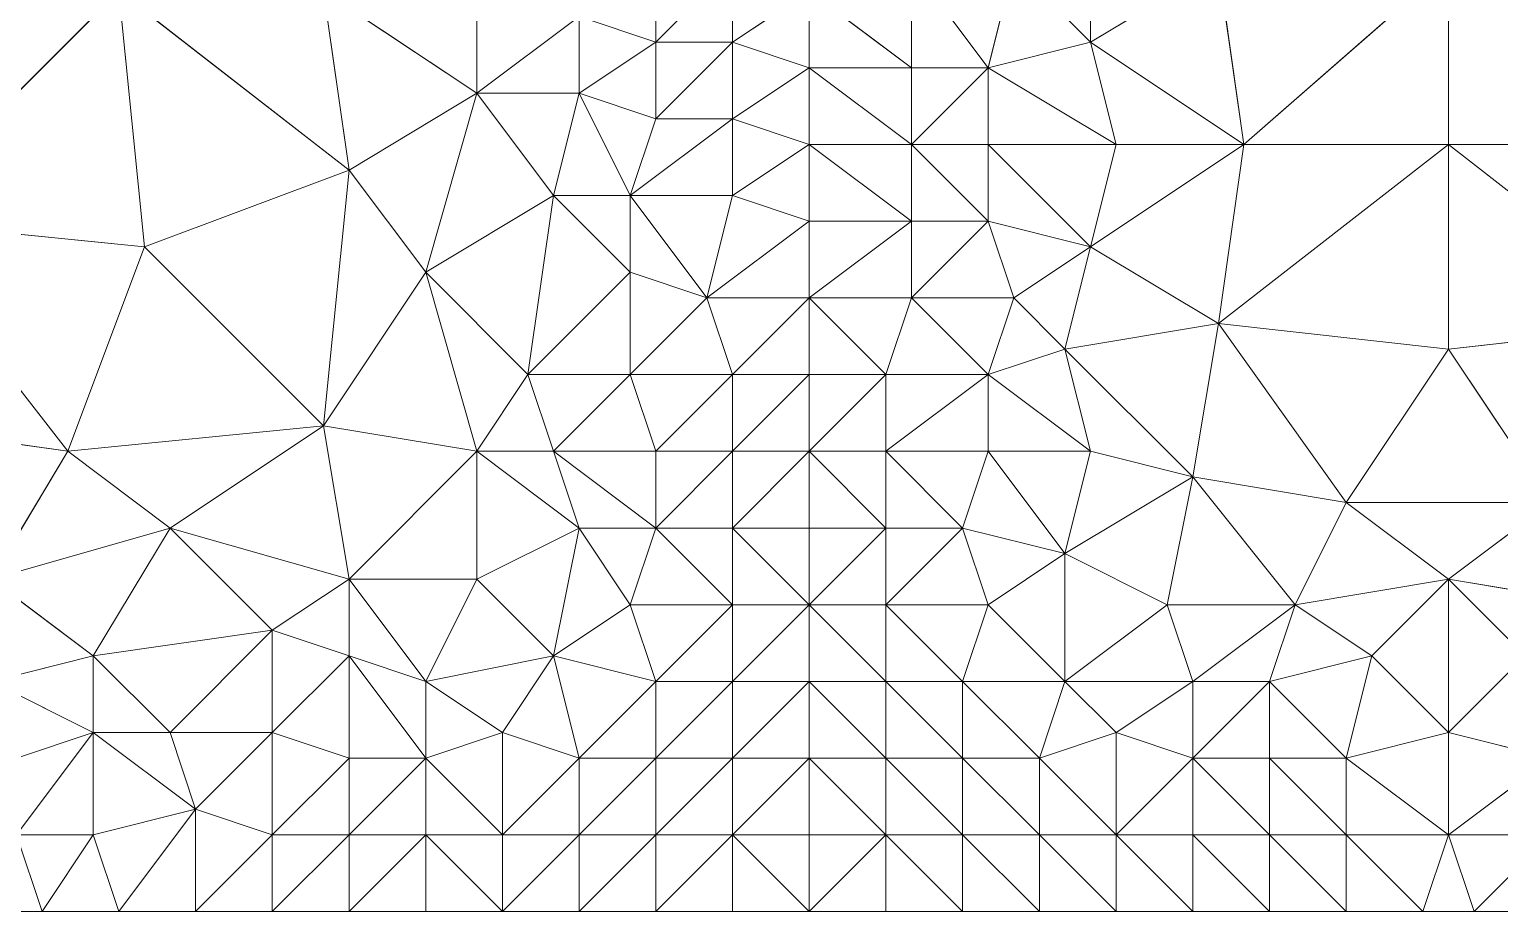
# Model space of a CAD drawing. Header units: metres. Extents: x 0 to 8, y 0 to 4.
# Drawn here: x 0.695 to 1.27, y 0 to 0.345 of the extents above; entities that cross this region are included whole.
import ezdxf

# ---------------------------------------------------------------- set-up
doc = ezdxf.new("R2010")
doc.units = ezdxf.units.M
doc.header["$MEASUREMENT"] = 0
for name, color, linetype, lineweight in [('DL_FE_MESH', 134, 'Continuous', 0), ('DL_FE_MESH_CELLS_10', 132, 'Continuous', 0), ('DL_FE_MESH_CELLS_9', 132, 'Continuous', 0), ('DL_TOPOLOGY', 7, 'Continuous', 0)]:
    doc.layers.add(name, color=color, linetype=linetype, lineweight=lineweight)

msp = doc.modelspace()

# ---------------------------------------------------------------- linework, layer by layer
at = {"layer": 'DL_FE_MESH'}
for p, q in [((1.11, 0.39), (1.11, 0.34)), ((0.87, 0.32), (0.87, 0.37)), ((0.94, 0.34), (0.94, 0.37)), ((0.97, 0.37), (0.94, 0.34)), ((0.97, 0.37), (0.97, 0.34)), ((1.04, 0.33), (1.04, 0.37)), ((1.07, 0.33), (1.04, 0.37)), ((1.07, 0.33), (1.08, 0.37)), ((1.11, 0.34), (1.08, 0.37)), ((1.11, 0.34), (1.16, 0.37)), ((1.17, 0.3), (1.16, 0.37)), ((1.25, 0.37), (1.17, 0.3)), ((1.25, 0.3), (1.25, 0.37)), ((0.73, 0.36), (0.64, 0.27)), ((0.74, 0.26), (0.73, 0.36)), ((0.82, 0.29), (0.73, 0.36)), ((0.81, 0.36), (0.82, 0.29)), ((0.87, 0.32), (0.81, 0.36)), ((0.97, 0.34), (1, 0.36)), ((1.04, 0.33), (1, 0.36)), ((0.87, 0.32), (0.91, 0.35)), ((0.91, 0.32), (0.91, 0.35)), ((0.94, 0.34), (0.91, 0.35)), ((0.94, 0.34), (0.91, 0.32)), ((0.94, 0.31), (0.94, 0.34)), ((0.94, 0.34), (0.97, 0.34)), ((0.97, 0.34), (0.94, 0.31)), ((1, 0.33), (0.97, 0.34)), ((0.97, 0.34), (0.97, 0.31)), ((1.07, 0.33), (1.11, 0.34)), ((1.12, 0.3), (1.11, 0.34)), ((1.17, 0.3), (1.11, 0.34)), ((0.97, 0.31), (1, 0.33)), ((1, 0.33), (1.04, 0.33)), ((1.04, 0.3), (1, 0.33)), ((1.04, 0.3), (1.04, 0.33)), ((1.04, 0.33), (1.07, 0.33)), ((1.07, 0.33), (1.04, 0.3)), ((1.07, 0.3), (1.07, 0.33)), ((1.12, 0.3), (1.07, 0.33)), ((0.82, 0.29), (0.87, 0.32)), ((0.85, 0.25), (0.87, 0.32)), ((0.9, 0.28), (0.87, 0.32)), ((0.87, 0.32), (0.91, 0.32)), ((0.9, 0.28), (0.91, 0.32)), ((0.91, 0.32), (0.94, 0.31)), ((0.93, 0.28), (0.91, 0.32)), ((0.93, 0.28), (0.94, 0.31)), ((0.97, 0.31), (0.93, 0.28)), ((0.94, 0.31), (0.97, 0.31)), ((1, 0.3), (0.97, 0.31)), ((0.97, 0.31), (0.97, 0.28)), ((0.97, 0.28), (1, 0.3)), ((1, 0.3), (1.04, 0.3)), ((1.04, 0.27), (1, 0.3)), ((1.04, 0.27), (1.04, 0.3)), ((1.04, 0.3), (1.07, 0.3)), ((1.07, 0.27), (1.04, 0.3)), ((1.07, 0.27), (1.07, 0.3)), ((1.07, 0.3), (1.12, 0.3)), ((1.11, 0.26), (1.07, 0.3)), ((1.11, 0.26), (1.12, 0.3)), ((1.11, 0.26), (1.17, 0.3)), ((1.12, 0.3), (1.17, 0.3)), ((1.16, 0.23), (1.17, 0.3)), ((1.25, 0.3), (1.16, 0.23)), ((1.17, 0.3), (1.25, 0.3)), ((1.25, 0.22), (1.25, 0.3)), ((1.25, 0.3), (1.33, 0.3)), ((1.34, 0.23), (1.25, 0.3)), ((0.74, 0.26), (0.82, 0.29)), ((0.82, 0.29), (0.81, 0.19)), ((0.85, 0.25), (0.82, 0.29)), ((0.85, 0.25), (0.9, 0.28)), ((0.9, 0.28), (0.89, 0.21)), ((0.93, 0.25), (0.9, 0.28)), ((0.9, 0.28), (0.93, 0.28)), ((0.93, 0.25), (0.93, 0.28)), ((0.93, 0.28), (0.97, 0.28)), ((0.96, 0.24), (0.93, 0.28)), ((0.97, 0.28), (0.96, 0.24)), ((1, 0.27), (0.97, 0.28)), ((0.64, 0.27), (0.74, 0.26)), ((0.71, 0.18), (0.64, 0.27)), ((0.96, 0.24), (1, 0.27)), ((1, 0.27), (1.04, 0.27)), ((1.04, 0.27), (1, 0.24)), ((1.04, 0.24), (1.04, 0.27)), ((1.04, 0.27), (1.07, 0.27)), ((1.07, 0.27), (1.04, 0.24)), ((1.08, 0.24), (1.07, 0.27)), ((1.07, 0.27), (1.11, 0.26)), ((0.71, 0.18), (0.74, 0.26)), ((0.81, 0.19), (0.74, 0.26)), ((1.08, 0.24), (1.11, 0.26)), ((1.11, 0.26), (1.1, 0.22)), ((1.16, 0.23), (1.11, 0.26)), ((0.81, 0.19), (0.85, 0.25)), ((0.87, 0.18), (0.85, 0.25)), ((0.89, 0.21), (0.85, 0.25)), ((0.89, 0.21), (0.93, 0.25)), ((0.93, 0.21), (0.93, 0.25)), ((0.93, 0.25), (0.96, 0.24)), ((0.96, 0.24), (0.93, 0.21)), ((1, 0.24), (0.96, 0.24)), ((0.96, 0.24), (0.97, 0.21)), ((0.97, 0.21), (1, 0.24)), ((1, 0.24), (1.04, 0.24)), ((1.03, 0.21), (1, 0.24)), ((1.03, 0.21), (1.04, 0.24)), ((1.04, 0.24), (1.08, 0.24)), ((1.07, 0.21), (1.04, 0.24)), ((1.07, 0.21), (1.08, 0.24)), ((1.1, 0.22), (1.08, 0.24)), ((1.1, 0.22), (1.16, 0.23)), ((1.15, 0.17), (1.16, 0.23)), ((1.16, 0.23), (1.25, 0.22)), ((1.21, 0.16), (1.16, 0.23)), ((1.25, 0.22), (1.34, 0.23)), ((1.07, 0.21), (1.1, 0.22)), ((1.11, 0.18), (1.1, 0.22)), ((1.15, 0.17), (1.1, 0.22)), ((1.21, 0.16), (1.25, 0.22)), ((1.29, 0.16), (1.25, 0.22)), ((0.87, 0.18), (0.89, 0.21)), ((0.9, 0.18), (0.89, 0.21)), ((0.93, 0.21), (0.89, 0.21)), ((0.93, 0.21), (0.9, 0.18)), ((0.94, 0.18), (0.93, 0.21)), ((0.93, 0.21), (0.97, 0.21)), ((0.97, 0.21), (0.94, 0.18)), ((0.97, 0.18), (1, 0.21)), ((1, 0.21), (0.97, 0.21)), ((0.97, 0.21), (0.97, 0.18)), ((1, 0.21), (1.03, 0.21)), ((1.03, 0.21), (1, 0.18)), ((1.03, 0.18), (1.03, 0.21)), ((1.03, 0.21), (1.07, 0.21)), ((1.07, 0.21), (1.03, 0.18)), ((1.07, 0.18), (1.07, 0.21)), ((1.11, 0.18), (1.07, 0.21)), ((0.71, 0.18), (0.64, 0.19)), ((0.81, 0.19), (0.71, 0.18)), ((0.75, 0.15), (0.81, 0.19)), ((0.81, 0.19), (0.82, 0.13)), ((0.87, 0.18), (0.81, 0.19)), ((0.68, 0.13), (0.71, 0.18)), ((0.75, 0.15), (0.71, 0.18)), ((0.87, 0.18), (0.82, 0.13)), ((0.87, 0.13), (0.87, 0.18)), ((0.91, 0.15), (0.87, 0.18)), ((0.9, 0.18), (0.87, 0.18)), ((0.91, 0.15), (0.9, 0.18)), ((0.9, 0.18), (0.94, 0.18)), ((0.94, 0.15), (0.9, 0.18)), ((0.94, 0.15), (0.94, 0.18)), ((0.94, 0.18), (0.97, 0.18)), ((0.97, 0.18), (0.94, 0.15)), ((0.97, 0.15), (1, 0.18)), ((1, 0.18), (0.97, 0.18)), ((0.97, 0.18), (0.97, 0.15)), ((1, 0.18), (1.03, 0.18)), ((1.03, 0.15), (1, 0.18)), ((1.03, 0.15), (1.03, 0.18)), ((1.03, 0.18), (1.07, 0.18)), ((1.06, 0.15), (1.03, 0.18)), ((1.06, 0.15), (1.07, 0.18)), ((1.07, 0.18), (1.11, 0.18)), ((1.1, 0.14), (1.07, 0.18)), ((1.1, 0.14), (1.11, 0.18)), ((1.11, 0.18), (1.15, 0.17)), ((1.1, 0.14), (1.15, 0.17)), ((1.14, 0.12), (1.15, 0.17)), ((1.15, 0.17), (1.21, 0.16)), ((1.19, 0.12), (1.15, 0.17)), ((1.19, 0.12), (1.21, 0.16)), ((1.25, 0.13), (1.21, 0.16)), ((1.29, 0.16), (1.21, 0.16)), ((1.25, 0.13), (1.29, 0.16)), ((0.75, 0.15), (0.68, 0.13)), ((0.72, 0.1), (0.75, 0.15)), ((0.79, 0.11), (0.75, 0.15)), ((0.82, 0.13), (0.75, 0.15)), ((0.87, 0.13), (0.91, 0.15)), ((0.91, 0.15), (0.9, 0.1)), ((0.93, 0.12), (0.91, 0.15)), ((0.91, 0.15), (0.94, 0.15)), ((0.93, 0.12), (0.94, 0.15)), ((0.94, 0.15), (0.97, 0.15)), ((0.97, 0.12), (0.94, 0.15)), ((1, 0.15), (0.97, 0.15)), ((0.97, 0.15), (1, 0.12)), ((0.97, 0.15), (0.97, 0.12)), ((1, 0.15), (1.03, 0.15)), ((1.03, 0.15), (1, 0.12)), ((1.03, 0.12), (1.03, 0.15)), ((1.03, 0.15), (1.06, 0.15)), ((1.06, 0.15), (1.03, 0.12)), ((1.07, 0.12), (1.06, 0.15)), ((1.06, 0.15), (1.1, 0.14)), ((1.07, 0.12), (1.1, 0.14)), ((1.1, 0.14), (1.1, 0.09)), ((1.14, 0.12), (1.1, 0.14)), ((0.68, 0.13), (0.72, 0.1)), ((0.79, 0.11), (0.82, 0.13)), ((0.82, 0.13), (0.87, 0.13)), ((0.82, 0.1), (0.82, 0.13)), ((0.85, 0.09), (0.82, 0.13)), ((0.85, 0.09), (0.87, 0.13)), ((0.9, 0.1), (0.87, 0.13)), ((1.19, 0.12), (1.25, 0.13)), ((1.22, 0.1), (1.25, 0.13)), ((1.25, 0.13), (1.25, 0.07)), ((1.28, 0.1), (1.25, 0.13)), ((1.31, 0.12), (1.25, 0.13)), ((0.9, 0.1), (0.93, 0.12)), ((0.94, 0.09), (0.93, 0.12)), ((0.93, 0.12), (0.97, 0.12)), ((0.97, 0.12), (0.94, 0.09)), ((0.97, 0.09), (1, 0.12)), ((1, 0.12), (0.97, 0.12)), ((0.97, 0.12), (0.97, 0.09)), ((1, 0.12), (1.03, 0.12)), ((1.03, 0.09), (1, 0.12)), ((1.03, 0.09), (1.03, 0.12)), ((1.03, 0.12), (1.07, 0.12)), ((1.06, 0.09), (1.03, 0.12)), ((1.06, 0.09), (1.07, 0.12)), ((1.1, 0.09), (1.07, 0.12)), ((1.1, 0.09), (1.14, 0.12)), ((1.15, 0.09), (1.14, 0.12)), ((1.14, 0.12), (1.19, 0.12)), ((1.15, 0.09), (1.19, 0.12)), ((1.18, 0.09), (1.19, 0.12)), ((1.19, 0.12), (1.22, 0.1)), ((0.79, 0.11), (0.72, 0.1)), ((0.75, 0.07), (0.79, 0.11)), ((0.79, 0.07), (0.79, 0.11)), ((0.79, 0.11), (0.82, 0.1)), ((0.68, 0.09), (0.72, 0.1)), ((0.72, 0.07), (0.72, 0.1)), ((0.75, 0.07), (0.72, 0.1)), ((0.82, 0.1), (0.79, 0.07)), ((0.82, 0.06), (0.82, 0.1)), ((0.82, 0.1), (0.85, 0.09)), ((0.85, 0.06), (0.82, 0.1)), ((0.9, 0.1), (0.85, 0.09)), ((0.88, 0.07), (0.9, 0.1)), ((0.9, 0.1), (0.91, 0.06)), ((0.94, 0.09), (0.9, 0.1)), ((1.18, 0.09), (1.22, 0.1)), ((1.21, 0.06), (1.22, 0.1)), ((1.25, 0.07), (1.22, 0.1)), ((1.25, 0.07), (1.28, 0.1)), ((0.72, 0.07), (0.68, 0.09)), ((0.85, 0.06), (0.85, 0.09)), ((0.88, 0.07), (0.85, 0.09)), ((0.94, 0.09), (0.91, 0.06)), ((0.94, 0.06), (0.94, 0.09)), ((0.97, 0.09), (0.94, 0.06)), ((0.97, 0.09), (0.94, 0.09)), ((0.97, 0.06), (0.97, 0.09)), ((0.97, 0.06), (1, 0.09)), ((1, 0.09), (0.97, 0.09)), ((1, 0.09), (1.03, 0.09)), ((1.03, 0.06), (1, 0.09)), ((1.03, 0.09), (1.03, 0.06)), ((1.06, 0.06), (1.03, 0.09)), ((1.06, 0.09), (1.03, 0.09)), ((1.06, 0.06), (1.06, 0.09)), ((1.06, 0.09), (1.1, 0.09)), ((1.09, 0.06), (1.06, 0.09)), ((1.09, 0.06), (1.1, 0.09)), ((1.12, 0.07), (1.1, 0.09)), ((1.15, 0.09), (1.1, 0.09)), ((1.12, 0.07), (1.15, 0.09)), ((1.15, 0.09), (1.18, 0.09)), ((1.15, 0.06), (1.15, 0.09)), ((1.18, 0.09), (1.15, 0.06)), ((1.18, 0.06), (1.18, 0.09)), ((1.21, 0.06), (1.18, 0.09)), ((0.69, 0.06), (0.72, 0.07)), ((0.72, 0.07), (0.69, 0.03)), ((0.72, 0.03), (0.72, 0.07)), ((0.72, 0.07), (0.75, 0.07)), ((0.76, 0.04), (0.72, 0.07)), ((0.76, 0.04), (0.75, 0.07)), ((0.79, 0.07), (0.75, 0.07)), ((0.79, 0.07), (0.76, 0.04)), ((0.79, 0.03), (0.79, 0.07)), ((0.79, 0.07), (0.82, 0.06)), ((0.85, 0.06), (0.88, 0.07)), ((0.88, 0.03), (0.88, 0.07)), ((0.91, 0.06), (0.88, 0.07)), ((1.09, 0.06), (1.12, 0.07)), ((1.12, 0.03), (1.12, 0.07)), ((1.12, 0.07), (1.15, 0.06)), ((1.21, 0.06), (1.25, 0.07)), ((1.25, 0.03), (1.25, 0.07)), ((1.29, 0.06), (1.25, 0.07)), ((0.82, 0.06), (0.79, 0.03)), ((0.82, 0.03), (0.82, 0.06)), ((0.82, 0.06), (0.85, 0.06)), ((0.85, 0.06), (0.82, 0.03)), ((0.85, 0.03), (0.85, 0.06)), ((0.88, 0.03), (0.85, 0.06)), ((0.91, 0.06), (0.88, 0.03)), ((0.91, 0.06), (0.94, 0.06)), ((0.91, 0.03), (0.91, 0.06)), ((0.94, 0.06), (0.91, 0.03)), ((0.94, 0.06), (0.97, 0.06)), ((0.97, 0.06), (0.94, 0.03)), ((0.94, 0.06), (0.94, 0.03)), ((0.97, 0.03), (0.97, 0.06)), ((0.97, 0.03), (1, 0.06)), ((1, 0.06), (0.97, 0.06)), ((1, 0.06), (1.03, 0.06)), ((1.03, 0.03), (1, 0.06)), ((1.03, 0.06), (1.06, 0.06)), ((1.03, 0.03), (1.03, 0.06)), ((1.06, 0.03), (1.03, 0.06)), ((1.06, 0.03), (1.06, 0.06)), ((1.06, 0.06), (1.09, 0.06)), ((1.09, 0.03), (1.06, 0.06)), ((1.09, 0.03), (1.09, 0.06)), ((1.12, 0.03), (1.09, 0.06)), ((1.15, 0.06), (1.12, 0.03)), ((1.15, 0.03), (1.15, 0.06)), ((1.15, 0.06), (1.18, 0.06)), ((1.18, 0.03), (1.15, 0.06)), ((1.18, 0.03), (1.18, 0.06)), ((1.18, 0.06), (1.21, 0.06)), ((1.21, 0.03), (1.18, 0.06)), ((1.21, 0.03), (1.21, 0.06)), ((1.25, 0.03), (1.21, 0.06)), ((1.29, 0.06), (1.25, 0.03)), ((0.76, 0.04), (0.72, 0.03)), ((0.76, 0.04), (0.73, 0)), ((0.76, 0), (0.76, 0.04)), ((0.79, 0.03), (0.76, 0.04)), ((0.7, 0), (0.69, 0.03)), ((0.72, 0.03), (0.69, 0.03)), ((0.72, 0.03), (0.7, 0)), ((0.73, 0), (0.72, 0.03)), ((0.79, 0.03), (0.76, 0)), ((0.79, 0), (0.79, 0.03)), ((0.82, 0.03), (0.79, 0)), ((0.82, 0.03), (0.79, 0.03)), ((0.82, 0), (0.82, 0.03)), ((0.85, 0.03), (0.82, 0)), ((0.85, 0.03), (0.82, 0.03)), ((0.85, 0), (0.85, 0.03)), ((0.85, 0.03), (0.88, 0)), ((0.88, 0.03), (0.85, 0.03)), ((0.88, 0), (0.88, 0.03)), ((0.91, 0.03), (0.88, 0)), ((0.91, 0.03), (0.88, 0.03)), ((0.91, 0), (0.91, 0.03)), ((0.94, 0.03), (0.91, 0)), ((0.94, 0.03), (0.91, 0.03)), ((0.94, 0.03), (0.97, 0.03)), ((0.94, 0), (0.94, 0.03)), ((0.97, 0.03), (0.94, 0)), ((1, 0.03), (0.97, 0.03)), ((0.97, 0.03), (1, 0)), ((0.97, 0.03), (0.97, 0)), ((1, 0.03), (1.03, 0.03)), ((1.03, 0.03), (1, 0)), ((1.03, 0), (1.03, 0.03)), ((1.03, 0.03), (1.06, 0)), ((1.06, 0.03), (1.03, 0.03)), ((1.06, 0), (1.06, 0.03)), ((1.06, 0.03), (1.09, 0)), ((1.09, 0.03), (1.06, 0.03)), ((1.09, 0), (1.09, 0.03)), ((1.09, 0.03), (1.12, 0)), ((1.12, 0.03), (1.09, 0.03)), ((1.12, 0), (1.12, 0.03)), ((1.12, 0.03), (1.15, 0)), ((1.15, 0.03), (1.12, 0.03)), ((1.15, 0), (1.15, 0.03)), ((1.15, 0.03), (1.18, 0)), ((1.18, 0.03), (1.15, 0.03)), ((1.18, 0), (1.18, 0.03)), ((1.18, 0.03), (1.21, 0)), ((1.21, 0.03), (1.18, 0.03)), ((1.21, 0), (1.21, 0.03)), ((1.24, 0), (1.21, 0.03)), ((1.25, 0.03), (1.21, 0.03)), ((1.24, 0), (1.25, 0.03)), ((1.26, 0), (1.25, 0.03)), ((1.29, 0.03), (1.25, 0.03)), ((1.29, 0.03), (1.26, 0))]:
    msp.add_line(p, q, dxfattribs=at)
at = {"layer": 'DL_FE_MESH_CELLS_10'}
for points in [[(0.62, 0.38), (0.64, 0.27), (0.73, 0.36)], [(0.81, 0.36), (0.87, 0.32), (0.87, 0.37)], [(0.91, 0.35), (0.87, 0.37), (0.87, 0.32)], [(0.91, 0.35), (0.94, 0.34), (0.94, 0.37)], [(0.97, 0.37), (0.94, 0.34), (0.97, 0.34)], [(0.94, 0.37), (0.94, 0.34), (0.97, 0.37)], [(0.97, 0.34), (1, 0.36), (0.97, 0.37)], [(0.73, 0.36), (0.64, 0.27), (0.74, 0.26)], [(0.82, 0.29), (0.73, 0.36), (0.74, 0.26)], [(0.81, 0.36), (0.73, 0.36), (0.82, 0.29)], [(0.81, 0.36), (0.82, 0.29), (0.87, 0.32)], [(0.91, 0.35), (0.87, 0.32), (0.91, 0.32)], [(0.91, 0.35), (0.91, 0.32), (0.94, 0.34)], [(0.94, 0.34), (0.91, 0.32), (0.94, 0.31)], [(0.97, 0.34), (0.94, 0.31), (0.97, 0.31)], [(0.94, 0.34), (0.94, 0.31), (0.97, 0.34)], [(0.97, 0.31), (1, 0.33), (0.97, 0.34)], [(0.87, 0.32), (0.82, 0.29), (0.85, 0.25)], [(0.87, 0.32), (0.85, 0.25), (0.9, 0.28)], [(0.87, 0.32), (0.9, 0.28), (0.91, 0.32)], [(0.91, 0.32), (0.9, 0.28), (0.93, 0.28)], [(0.91, 0.32), (0.93, 0.28), (0.94, 0.31)], [(0.97, 0.31), (0.93, 0.28), (0.97, 0.28)], [(0.94, 0.31), (0.93, 0.28), (0.97, 0.31)], [(0.97, 0.28), (1, 0.3), (0.97, 0.31)], [(0.74, 0.26), (0.81, 0.19), (0.82, 0.29)], [(0.82, 0.29), (0.81, 0.19), (0.85, 0.25)], [(0.85, 0.25), (0.89, 0.21), (0.9, 0.28)], [(0.9, 0.28), (0.89, 0.21), (0.93, 0.25)], [(0.9, 0.28), (0.93, 0.25), (0.93, 0.28)], [(0.93, 0.28), (0.93, 0.25), (0.96, 0.24)], [(0.93, 0.28), (0.96, 0.24), (0.97, 0.28)], [(0.96, 0.24), (1, 0.27), (0.97, 0.28)], [(0.64, 0.27), (0.64, 0.19), (0.71, 0.18)], [(0.64, 0.27), (0.71, 0.18), (0.74, 0.26)], [(0.71, 0.18), (0.81, 0.19), (0.74, 0.26)], [(0.85, 0.25), (0.81, 0.19), (0.87, 0.18)], [(0.85, 0.25), (0.87, 0.18), (0.89, 0.21)], [(0.89, 0.21), (0.93, 0.21), (0.93, 0.25)], [(0.93, 0.25), (0.93, 0.21), (0.96, 0.24)], [(0.96, 0.24), (0.93, 0.21), (0.97, 0.21)], [(0.97, 0.21), (1, 0.24), (0.96, 0.24)], [(0.87, 0.18), (0.9, 0.18), (0.89, 0.21)], [(0.89, 0.21), (0.9, 0.18), (0.93, 0.21)], [(0.93, 0.21), (0.9, 0.18), (0.94, 0.18)], [(0.93, 0.21), (0.94, 0.18), (0.97, 0.21)], [(0.97, 0.21), (0.94, 0.18), (0.97, 0.18)], [(0.97, 0.18), (1, 0.21), (0.97, 0.21)], [(0.64, 0.19), (0.68, 0.13), (0.71, 0.18)], [(0.71, 0.18), (0.75, 0.15), (0.81, 0.19)], [(0.75, 0.15), (0.82, 0.13), (0.81, 0.19)], [(0.81, 0.19), (0.82, 0.13), (0.87, 0.18)], [(0.71, 0.18), (0.68, 0.13), (0.75, 0.15)], [(0.87, 0.18), (0.82, 0.13), (0.87, 0.13)], [(0.91, 0.15), (0.87, 0.18), (0.87, 0.13)], [(0.9, 0.18), (0.87, 0.18), (0.91, 0.15)], [(0.9, 0.18), (0.91, 0.15), (0.94, 0.15)], [(0.9, 0.18), (0.94, 0.15), (0.94, 0.18)], [(0.97, 0.18), (0.94, 0.15), (0.97, 0.15)], [(0.94, 0.18), (0.94, 0.15), (0.97, 0.18)], [(0.97, 0.15), (1, 0.18), (0.97, 0.18)], [(0.75, 0.15), (0.68, 0.13), (0.72, 0.1)], [(0.72, 0.1), (0.79, 0.11), (0.75, 0.15)], [(0.75, 0.15), (0.79, 0.11), (0.82, 0.13)], [(0.87, 0.13), (0.9, 0.1), (0.91, 0.15)], [(0.91, 0.15), (0.9, 0.1), (0.93, 0.12)], [(0.91, 0.15), (0.93, 0.12), (0.94, 0.15)], [(0.94, 0.15), (0.93, 0.12), (0.97, 0.12)], [(0.94, 0.15), (0.97, 0.12), (0.97, 0.15)], [(1, 0.12), (0.97, 0.15), (0.97, 0.12)], [(0.68, 0.13), (0.68, 0.09), (0.72, 0.1)], [(0.79, 0.11), (0.82, 0.1), (0.82, 0.13)], [(0.82, 0.13), (0.82, 0.1), (0.85, 0.09)], [(0.82, 0.13), (0.85, 0.09), (0.87, 0.13)], [(0.85, 0.09), (0.9, 0.1), (0.87, 0.13)], [(0.9, 0.1), (0.94, 0.09), (0.93, 0.12)], [(0.93, 0.12), (0.94, 0.09), (0.97, 0.12)], [(0.97, 0.12), (0.94, 0.09), (0.97, 0.09)], [(0.97, 0.09), (1, 0.12), (0.97, 0.12)], [(0.72, 0.1), (0.75, 0.07), (0.79, 0.11)], [(0.75, 0.07), (0.79, 0.07), (0.79, 0.11)], [(0.79, 0.11), (0.79, 0.07), (0.82, 0.1)], [(0.68, 0.09), (0.72, 0.07), (0.72, 0.1)], [(0.72, 0.1), (0.72, 0.07), (0.75, 0.07)], [(0.82, 0.1), (0.79, 0.07), (0.82, 0.06)], [(0.82, 0.1), (0.82, 0.06), (0.85, 0.06)], [(0.82, 0.1), (0.85, 0.06), (0.85, 0.09)], [(0.85, 0.09), (0.88, 0.07), (0.9, 0.1)], [(0.88, 0.07), (0.91, 0.06), (0.9, 0.1)], [(0.9, 0.1), (0.91, 0.06), (0.94, 0.09)], [(0.68, 0.09), (0.69, 0.06), (0.72, 0.07)], [(0.85, 0.09), (0.85, 0.06), (0.88, 0.07)], [(0.94, 0.09), (0.91, 0.06), (0.94, 0.06)], [(0.97, 0.09), (0.94, 0.06), (0.97, 0.06)], [(0.94, 0.09), (0.94, 0.06), (0.97, 0.09)], [(0.97, 0.06), (1, 0.09), (0.97, 0.09)], [(0.72, 0.07), (0.69, 0.03), (0.72, 0.03)], [(0.69, 0.06), (0.69, 0.03), (0.72, 0.07)], [(0.72, 0.07), (0.72, 0.03), (0.76, 0.04)], [(0.72, 0.07), (0.76, 0.04), (0.75, 0.07)], [(0.75, 0.07), (0.76, 0.04), (0.79, 0.07)], [(0.79, 0.07), (0.76, 0.04), (0.79, 0.03)], [(0.79, 0.07), (0.79, 0.03), (0.82, 0.06)], [(0.85, 0.06), (0.88, 0.03), (0.88, 0.07)], [(0.88, 0.07), (0.88, 0.03), (0.91, 0.06)], [(0.82, 0.06), (0.79, 0.03), (0.82, 0.03)], [(0.85, 0.06), (0.82, 0.03), (0.85, 0.03)], [(0.82, 0.06), (0.82, 0.03), (0.85, 0.06)], [(0.85, 0.06), (0.85, 0.03), (0.88, 0.03)], [(0.91, 0.06), (0.88, 0.03), (0.91, 0.03)], [(0.94, 0.06), (0.91, 0.03), (0.94, 0.03)], [(0.91, 0.06), (0.91, 0.03), (0.94, 0.06)], [(0.97, 0.06), (0.94, 0.03), (0.97, 0.03)], [(0.94, 0.06), (0.94, 0.03), (0.97, 0.06)], [(0.97, 0.03), (1, 0.06), (0.97, 0.06)], [(0.73, 0), (0.76, 0.04), (0.72, 0.03)], [(0.76, 0), (0.79, 0.03), (0.76, 0.04)], [(0.7, 0), (0.72, 0.03), (0.69, 0.03)], [(0.79, 0), (0.82, 0.03), (0.79, 0.03)], [(0.82, 0), (0.85, 0.03), (0.82, 0.03)], [(0.85, 0.03), (0.88, 0), (0.88, 0.03)], [(0.88, 0), (0.91, 0.03), (0.88, 0.03)], [(0.91, 0), (0.94, 0.03), (0.91, 0.03)], [(0.94, 0), (0.97, 0.03), (0.94, 0.03)]]:
    msp.add_3dface(points, dxfattribs=at)
for points, invisible_edges in [([(1, 0.33), (1, 0.36), (0.97, 0.34)], 1), ([(1, 0.3), (1, 0.33), (0.97, 0.31)], 1), ([(1, 0.27), (1, 0.3), (0.97, 0.28)], 1), ([(1, 0.24), (1, 0.27), (0.96, 0.24)], 1), ([(1, 0.21), (1, 0.24), (0.97, 0.21)], 1), ([(1, 0.18), (1, 0.21), (0.97, 0.18)], 1), ([(1, 0.15), (1, 0.18), (0.97, 0.15)], 1), ([(1, 0.12), (1, 0.15), (0.97, 0.15)], 1), ([(1, 0.09), (1, 0.12), (0.97, 0.09)], 1), ([(1, 0.06), (1, 0.09), (0.97, 0.06)], 1), ([(1, 0.03), (1, 0.06), (0.97, 0.03)], 1), ([(0.73, 0), (0.76, 0), (0.76, 0.04)], 1), ([(0.67, 0), (0.7, 0), (0.69, 0.03)], 1), ([(0.7, 0), (0.73, 0), (0.72, 0.03)], 1), ([(0.76, 0), (0.79, 0), (0.79, 0.03)], 1), ([(0.79, 0), (0.82, 0), (0.82, 0.03)], 1), ([(0.82, 0), (0.85, 0), (0.85, 0.03)], 1), ([(0.85, 0), (0.88, 0), (0.85, 0.03)], 1), ([(0.88, 0), (0.91, 0), (0.91, 0.03)], 1), ([(0.91, 0), (0.94, 0), (0.94, 0.03)], 1), ([(0.94, 0), (0.97, 0), (0.97, 0.03)], 1), ([(1, 0), (1, 0.03), (0.97, 0.03)], 1), ([(1, 0), (0.97, 0.03), (0.97, 0)], 4)]:
    msp.add_3dface(points, dxfattribs=dict(at, invisible_edges=invisible_edges))
at = {"layer": 'DL_FE_MESH_CELLS_9'}
for points in [[(1.08, 0.37), (1.11, 0.34), (1.11, 0.39)], [(1.11, 0.39), (1.11, 0.34), (1.16, 0.37)], [(1, 0.36), (1.04, 0.33), (1.04, 0.37)], [(1.04, 0.37), (1.04, 0.33), (1.07, 0.33)], [(1.04, 0.37), (1.07, 0.33), (1.08, 0.37)], [(1.08, 0.37), (1.07, 0.33), (1.11, 0.34)], [(1.11, 0.34), (1.17, 0.3), (1.16, 0.37)], [(1.16, 0.37), (1.17, 0.3), (1.25, 0.37)], [(1.25, 0.37), (1.17, 0.3), (1.25, 0.3)], [(1.25, 0.37), (1.25, 0.3), (1.33, 0.3)], [(1.25, 0.37), (1.33, 0.3), (1.34, 0.37)], [(1.07, 0.33), (1.12, 0.3), (1.11, 0.34)], [(1.11, 0.34), (1.12, 0.3), (1.17, 0.3)], [(1, 0.33), (1.04, 0.3), (1.04, 0.33)], [(1.07, 0.33), (1.04, 0.3), (1.07, 0.3)], [(1.04, 0.33), (1.04, 0.3), (1.07, 0.33)], [(1.07, 0.33), (1.07, 0.3), (1.12, 0.3)], [(1, 0.3), (1.04, 0.27), (1.04, 0.3)], [(1.04, 0.3), (1.04, 0.27), (1.07, 0.27)], [(1.04, 0.3), (1.07, 0.27), (1.07, 0.3)], [(1.07, 0.3), (1.07, 0.27), (1.11, 0.26)], [(1.07, 0.3), (1.11, 0.26), (1.12, 0.3)], [(1.17, 0.3), (1.12, 0.3), (1.11, 0.26)], [(1.17, 0.3), (1.11, 0.26), (1.16, 0.23)], [(1.25, 0.3), (1.16, 0.23), (1.25, 0.22)], [(1.17, 0.3), (1.16, 0.23), (1.25, 0.3)], [(1.25, 0.3), (1.25, 0.22), (1.34, 0.23)], [(1.25, 0.3), (1.34, 0.23), (1.33, 0.3)], [(1.04, 0.27), (1, 0.24), (1.04, 0.24)], [(1.07, 0.27), (1.04, 0.24), (1.08, 0.24)], [(1.04, 0.27), (1.04, 0.24), (1.07, 0.27)], [(1.07, 0.27), (1.08, 0.24), (1.11, 0.26)], [(1.08, 0.24), (1.1, 0.22), (1.11, 0.26)], [(1.11, 0.26), (1.1, 0.22), (1.16, 0.23)], [(1, 0.24), (1.03, 0.21), (1.04, 0.24)], [(1.04, 0.24), (1.03, 0.21), (1.07, 0.21)], [(1.04, 0.24), (1.07, 0.21), (1.08, 0.24)], [(1.08, 0.24), (1.07, 0.21), (1.1, 0.22)], [(1.16, 0.23), (1.1, 0.22), (1.15, 0.17)], [(1.16, 0.23), (1.15, 0.17), (1.21, 0.16)], [(1.16, 0.23), (1.21, 0.16), (1.25, 0.22)], [(1.34, 0.23), (1.25, 0.22), (1.29, 0.16)], [(1.07, 0.21), (1.11, 0.18), (1.1, 0.22)], [(1.15, 0.17), (1.1, 0.22), (1.11, 0.18)], [(1.21, 0.16), (1.29, 0.16), (1.25, 0.22)], [(1.03, 0.21), (1, 0.18), (1.03, 0.18)], [(1.07, 0.21), (1.03, 0.18), (1.07, 0.18)], [(1.03, 0.21), (1.03, 0.18), (1.07, 0.21)], [(1.07, 0.21), (1.07, 0.18), (1.11, 0.18)], [(1, 0.18), (1.03, 0.15), (1.03, 0.18)], [(1.03, 0.18), (1.03, 0.15), (1.06, 0.15)], [(1.03, 0.18), (1.06, 0.15), (1.07, 0.18)], [(1.07, 0.18), (1.06, 0.15), (1.1, 0.14)], [(1.07, 0.18), (1.1, 0.14), (1.11, 0.18)], [(1.15, 0.17), (1.11, 0.18), (1.1, 0.14)], [(1.15, 0.17), (1.1, 0.14), (1.14, 0.12)], [(1.15, 0.17), (1.14, 0.12), (1.19, 0.12)], [(1.15, 0.17), (1.19, 0.12), (1.21, 0.16)], [(1.25, 0.13), (1.21, 0.16), (1.19, 0.12)], [(1.21, 0.16), (1.25, 0.13), (1.29, 0.16)], [(1.29, 0.16), (1.25, 0.13), (1.31, 0.12)], [(1.03, 0.15), (1, 0.12), (1.03, 0.12)], [(1.06, 0.15), (1.03, 0.12), (1.07, 0.12)], [(1.03, 0.15), (1.03, 0.12), (1.06, 0.15)], [(1.06, 0.15), (1.07, 0.12), (1.1, 0.14)], [(1.07, 0.12), (1.1, 0.09), (1.1, 0.14)], [(1.1, 0.14), (1.1, 0.09), (1.14, 0.12)], [(1.25, 0.13), (1.19, 0.12), (1.22, 0.1)], [(1.22, 0.1), (1.25, 0.07), (1.25, 0.13)], [(1.25, 0.13), (1.25, 0.07), (1.28, 0.1)], [(1.31, 0.12), (1.25, 0.13), (1.28, 0.1)], [(1, 0.12), (1.03, 0.09), (1.03, 0.12)], [(1.03, 0.12), (1.03, 0.09), (1.06, 0.09)], [(1.03, 0.12), (1.06, 0.09), (1.07, 0.12)], [(1.07, 0.12), (1.06, 0.09), (1.1, 0.09)], [(1.1, 0.09), (1.15, 0.09), (1.14, 0.12)], [(1.19, 0.12), (1.14, 0.12), (1.15, 0.09)], [(1.19, 0.12), (1.15, 0.09), (1.18, 0.09)], [(1.19, 0.12), (1.18, 0.09), (1.22, 0.1)], [(1.18, 0.09), (1.21, 0.06), (1.22, 0.1)], [(1.22, 0.1), (1.21, 0.06), (1.25, 0.07)], [(1.25, 0.07), (1.29, 0.06), (1.28, 0.1)], [(1, 0.09), (1.03, 0.06), (1.03, 0.09)], [(1.03, 0.09), (1.03, 0.06), (1.06, 0.06)], [(1.03, 0.09), (1.06, 0.06), (1.06, 0.09)], [(1.06, 0.09), (1.06, 0.06), (1.09, 0.06)], [(1.06, 0.09), (1.09, 0.06), (1.1, 0.09)], [(1.1, 0.09), (1.09, 0.06), (1.12, 0.07)], [(1.1, 0.09), (1.12, 0.07), (1.15, 0.09)], [(1.12, 0.07), (1.15, 0.06), (1.15, 0.09)], [(1.18, 0.09), (1.15, 0.06), (1.18, 0.06)], [(1.15, 0.09), (1.15, 0.06), (1.18, 0.09)], [(1.18, 0.09), (1.18, 0.06), (1.21, 0.06)], [(1.09, 0.06), (1.12, 0.03), (1.12, 0.07)], [(1.12, 0.07), (1.12, 0.03), (1.15, 0.06)], [(1.21, 0.06), (1.25, 0.03), (1.25, 0.07)], [(1.25, 0.07), (1.25, 0.03), (1.29, 0.06)], [(1, 0.06), (1.03, 0.03), (1.03, 0.06)], [(1.03, 0.06), (1.03, 0.03), (1.06, 0.03)], [(1.03, 0.06), (1.06, 0.03), (1.06, 0.06)], [(1.06, 0.06), (1.06, 0.03), (1.09, 0.03)], [(1.06, 0.06), (1.09, 0.03), (1.09, 0.06)], [(1.09, 0.06), (1.09, 0.03), (1.12, 0.03)], [(1.15, 0.06), (1.12, 0.03), (1.15, 0.03)], [(1.15, 0.06), (1.15, 0.03), (1.18, 0.03)], [(1.15, 0.06), (1.18, 0.03), (1.18, 0.06)], [(1.18, 0.06), (1.18, 0.03), (1.21, 0.03)], [(1.18, 0.06), (1.21, 0.03), (1.21, 0.06)], [(1.21, 0.06), (1.21, 0.03), (1.25, 0.03)], [(1.29, 0.06), (1.25, 0.03), (1.29, 0.03)], [(1.03, 0.03), (1.06, 0), (1.06, 0.03)], [(1.06, 0.03), (1.09, 0), (1.09, 0.03)], [(1.09, 0.03), (1.12, 0), (1.12, 0.03)], [(1.12, 0.03), (1.15, 0), (1.15, 0.03)], [(1.15, 0.03), (1.18, 0), (1.18, 0.03)], [(1.18, 0.03), (1.21, 0), (1.21, 0.03)], [(1.21, 0.03), (1.24, 0), (1.25, 0.03)], [(1.25, 0.03), (1.26, 0), (1.29, 0.03)]]:
    msp.add_3dface(points, dxfattribs=at)
for points, invisible_edges in [([(1, 0.36), (1, 0.33), (1.04, 0.33)], 1), ([(1, 0.33), (1, 0.3), (1.04, 0.3)], 1), ([(1, 0.3), (1, 0.27), (1.04, 0.27)], 1), ([(1, 0.27), (1, 0.24), (1.04, 0.27)], 1), ([(1, 0.24), (1, 0.21), (1.03, 0.21)], 1), ([(1, 0.21), (1, 0.18), (1.03, 0.21)], 1), ([(1, 0.18), (1, 0.15), (1.03, 0.15)], 1), ([(1, 0.15), (1, 0.12), (1.03, 0.15)], 1), ([(1, 0.12), (1, 0.09), (1.03, 0.09)], 1), ([(1, 0.09), (1, 0.06), (1.03, 0.06)], 1), ([(1, 0.06), (1, 0.03), (1.03, 0.03)], 1), ([(1.03, 0.03), (1, 0), (1.03, 0)], 2), ([(1, 0.03), (1, 0), (1.03, 0.03)], 1), ([(1.03, 0), (1.06, 0), (1.03, 0.03)], 1), ([(1.06, 0), (1.09, 0), (1.06, 0.03)], 1), ([(1.09, 0), (1.12, 0), (1.09, 0.03)], 1), ([(1.12, 0), (1.15, 0), (1.12, 0.03)], 1), ([(1.15, 0), (1.18, 0), (1.15, 0.03)], 1), ([(1.18, 0), (1.21, 0), (1.18, 0.03)], 1), ([(1.21, 0.03), (1.21, 0), (1.24, 0)], 2), ([(1.24, 0), (1.26, 0), (1.25, 0.03)], 1), ([(1.29, 0.03), (1.26, 0), (1.29, 0)], 2)]:
    msp.add_3dface(points, dxfattribs=dict(at, invisible_edges=invisible_edges))
at = {"layer": 'DL_TOPOLOGY'}
for p, q in [((1, 1), (1, 0)), ((0, 0), (1, 0)), ((1, 0), (1.5, 0))]:
    msp.add_line(p, q, dxfattribs=at)

doc.saveas('drawing.dxf')
